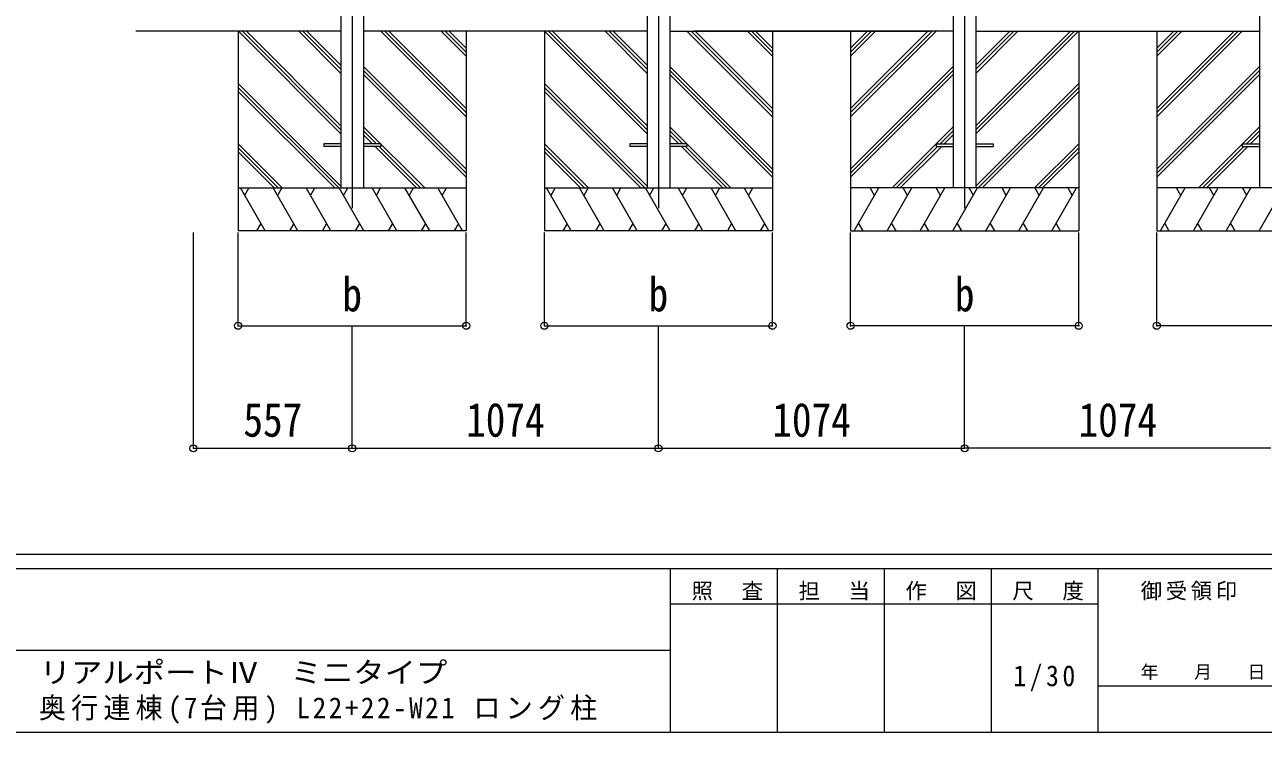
# Model space of a CAD drawing. Units: millimetres at full size. Extents: x -6988 to 7066, y -4877 to 4823.
# Drawn here: x 26 to 4370, y -4877 to -2395 of the extents above; entities that cross this region are included whole.
import ezdxf
from ezdxf.enums import TextEntityAlignment as Align

# ---------------------------------------------------------------- set-up
doc = ezdxf.new("R2010")
doc.units = ezdxf.units.MM
doc.header["$LTSCALE"] = 25
doc.header["$PDMODE"] = 32
doc.header["$PDSIZE"] = 25
for name, color, linetype, lineweight in [('0-0_0', 7, 'Continuous', 9), ('0-1_本体', 4, 'Continuous', 9), ('0-2_部品', 7, 'Continuous', 9), ('0-8_PARTS2', 2, 'Continuous', 9), ('0-A_寸法', 6, 'Continuous', 9), ('F-0_240', 7, 'Continuous', 9)]:
    doc.layers.add(name, color=color, linetype=linetype, lineweight=lineweight)
doc.styles.add('ＭＳ ゴシック', font='')
doc.styles.get('ＭＳ ゴシック').set_extended_font_data('MS Gothic')

msp = doc.modelspace()

# ---------------------------------------------------------------- linework, layer by layer
at = {"layer": '0-0_0'}
for p, q in [((1134.9, -2417.54), (415.29, -2417.54)), ((774.3, -2417.54), (774.3, -3117.54)), ((1134.9, -2777.4), (775.03, -2417.54)), ((1134.9, -2763.26), (789.18, -2417.54)), ((1134.9, -2749.12), (803.32, -2417.54)), ((1134.9, -2565.27), (987.17, -2417.54)), ((1134.9, -2551.13), (1001.31, -2417.54)), ((1134.9, -2536.99), (1015.45, -2417.54)), ((2208.9, -2417.54), (1213.9, -2417.54)), ((1574.3, -2717.32), (1274.51, -2417.54)), ((1574.3, -2703.18), (1288.65, -2417.54)), ((1574.3, -2689.04), (1302.8, -2417.54)), ((1574.3, -2505.19), (1486.64, -2417.54)), ((1574.3, -2491.05), (1500.79, -2417.54)), ((1574.3, -2476.91), (1514.93, -2417.54)), ((1574.3, -2417.54), (1574.3, -3117.54)), ((1848.3, -2417.54), (1848.3, -3117.54)), ((2208.9, -2777.4), (1849.03, -2417.54)), ((2208.9, -2763.26), (1863.18, -2417.54)), ((2208.9, -2749.12), (1877.32, -2417.54)), ((2208.9, -2565.27), (2061.17, -2417.54)), ((2208.9, -2551.13), (2075.31, -2417.54)), ((2208.9, -2536.99), (2089.45, -2417.54)), ((2287.9, -2417.54), (3198.98, -2417.54)), ((2648.3, -2717.32), (2348.51, -2417.54)), ((2648.3, -2703.18), (2362.65, -2417.54)), ((3282.7, -2417.54), (2371.62, -2417.54)), ((2648.3, -2689.04), (2376.8, -2417.54)), ((2648.3, -2505.19), (2560.64, -2417.54)), ((2648.3, -2491.05), (2574.79, -2417.54)), ((2648.3, -2476.91), (2588.93, -2417.54)), ((2648.3, -2417.54), (2648.3, -3117.54)), ((2922.3, -2417.54), (2922.3, -3117.54)), ((2922.3, -2689.04), (3193.8, -2417.54)), ((2922.3, -2703.18), (3207.94, -2417.54)), ((2922.3, -2717.32), (3222.09, -2417.54)), ((2922.3, -2476.91), (2981.67, -2417.54)), ((2922.3, -2491.05), (2995.81, -2417.54)), ((2922.3, -2505.19), (3009.95, -2417.54)), ((3361.7, -2417.54), (4356.7, -2417.54)), ((3361.7, -2777.4), (3721.56, -2417.54)), ((3361.7, -2749.12), (3693.28, -2417.54)), ((3361.7, -2763.26), (3707.42, -2417.54)), ((3361.7, -2565.27), (3509.43, -2417.54)), ((3361.7, -2551.13), (3495.29, -2417.54)), ((3361.7, -2536.99), (3481.15, -2417.54)), ((3722.3, -2417.54), (3722.3, -3117.54)), ((3996.3, -2417.54), (3996.3, -3117.54)), ((3996.3, -2689.04), (4267.8, -2417.54)), ((3996.3, -2703.18), (4281.94, -2417.54)), ((3996.3, -2717.32), (4296.09, -2417.54)), ((3996.3, -2476.91), (4055.67, -2417.54)), ((3996.3, -2491.05), (4069.81, -2417.54)), ((3996.3, -2505.19), (4083.95, -2417.54)), ((1574.3, -2901.17), (1213.9, -2540.78)), ((1574.3, -2915.31), (1213.9, -2554.92)), ((2648.3, -2901.17), (2287.9, -2540.78)), ((2648.3, -2915.31), (2287.9, -2554.92)), ((2922.3, -2901.17), (3282.7, -2540.78)), ((2922.3, -2915.31), (3282.7, -2554.92)), ((3996.3, -2901.17), (4356.7, -2540.78)), ((3996.3, -2915.31), (4356.7, -2554.92)), ((1134.9, -2961.25), (774.3, -2600.65)), ((1574.3, -2929.46), (1213.9, -2569.06)), ((2208.9, -2961.25), (1848.3, -2600.65)), ((2648.3, -2929.46), (2287.9, -2569.06)), ((2922.3, -2929.46), (3282.7, -2569.06)), ((3361.7, -2961.25), (3722.3, -2600.65)), ((3996.3, -2929.46), (4356.7, -2569.06)), ((1127.05, -2967.54), (774.3, -2614.79)), ((1112.9, -2967.54), (774.3, -2628.93)), ((2201.05, -2967.54), (1848.3, -2614.79)), ((2186.9, -2967.54), (1848.3, -2628.93)), ((3369.55, -2967.54), (3722.3, -2614.79)), ((3383.69, -2967.54), (3722.3, -2628.93)), ((1428.53, -2967.54), (1213.9, -2752.91)), ((1259.89, -2813.04), (1213.9, -2767.05)), ((2502.53, -2967.54), (2287.9, -2752.91)), ((2333.89, -2813.04), (2287.9, -2767.05)), ((3068.06, -2967.54), (3282.7, -2752.91)), ((3236.71, -2813.04), (3282.7, -2767.05)), ((4142.06, -2967.54), (4356.7, -2752.91)), ((4310.71, -2813.04), (4356.7, -2767.05)), ((929.06, -2967.54), (774.3, -2812.78)), ((1245.75, -2813.04), (1213.9, -2781.19)), ((1400.25, -2967.54), (1254.75, -2822.04)), ((1414.39, -2967.54), (1268.89, -2822.04)), ((2003.06, -2967.54), (1848.3, -2812.78)), ((2319.75, -2813.04), (2287.9, -2781.19)), ((2474.25, -2967.54), (2328.75, -2822.04)), ((2488.39, -2967.54), (2342.89, -2822.04)), ((3082.21, -2967.54), (3227.71, -2822.04)), ((3096.35, -2967.54), (3241.85, -2822.04)), ((3250.85, -2813.04), (3282.7, -2781.19)), ((3567.54, -2967.54), (3722.3, -2812.78)), ((4156.21, -2967.54), (4301.71, -2822.04)), ((4170.35, -2967.54), (4315.85, -2822.04)), ((4324.85, -2813.04), (4356.7, -2781.19)), ((914.92, -2967.54), (774.3, -2826.92)), ((900.77, -2967.54), (774.3, -2841.07)), ((1988.92, -2967.54), (1848.3, -2826.92)), ((1974.77, -2967.54), (1848.3, -2841.07)), ((3581.68, -2967.54), (3722.3, -2826.92)), ((3595.82, -2967.54), (3722.3, -2841.07)), ((774.3, -2967.54), (1574.3, -2967.54)), ((868.77, -3117.54), (782.17, -2967.54)), ((812.17, -2967.54), (797.17, -2993.52)), ((984.24, -3117.54), (897.64, -2967.54)), ((927.64, -2967.54), (912.64, -2993.52)), ((1099.71, -3117.54), (1013.11, -2967.54)), ((1028.11, -2993.52), (1043.11, -2967.54)), ((1215.18, -3117.54), (1128.58, -2967.54)), ((1143.58, -2993.52), (1158.58, -2967.54)), ((1330.65, -3117.54), (1244.05, -2967.54)), ((1259.05, -2993.52), (1274.05, -2967.54)), ((1446.12, -3117.54), (1359.52, -2967.54)), ((1374.52, -2993.52), (1389.52, -2967.54)), ((1561.59, -3117.54), (1474.99, -2967.54)), ((1489.99, -2993.52), (1504.99, -2967.54)), ((1848.3, -2967.54), (2648.3, -2967.54)), ((1942.77, -3117.54), (1856.17, -2967.54)), ((1886.17, -2967.54), (1871.17, -2993.52)), ((2058.24, -3117.54), (1971.64, -2967.54)), ((2001.64, -2967.54), (1986.64, -2993.52)), ((2173.71, -3117.54), (2087.11, -2967.54)), ((2102.11, -2993.52), (2117.11, -2967.54)), ((2289.18, -3117.54), (2202.58, -2967.54)), ((2217.58, -2993.52), (2232.58, -2967.54)), ((2404.65, -3117.54), (2318.05, -2967.54)), ((2333.05, -2993.52), (2348.05, -2967.54)), ((2520.12, -3117.54), (2433.52, -2967.54)), ((2448.52, -2993.52), (2463.52, -2967.54)), ((2635.59, -3117.54), (2548.99, -2967.54)), ((2563.99, -2993.52), (2578.99, -2967.54)), ((3722.3, -2967.54), (2922.3, -2967.54)), ((2935, -3117.54), (3021.61, -2967.54)), ((3006.6, -2993.52), (2991.6, -2967.54)), ((3050.47, -3117.54), (3137.08, -2967.54)), ((3122.07, -2993.52), (3107.07, -2967.54)), ((3165.94, -3117.54), (3252.55, -2967.54)), ((3237.54, -2993.52), (3222.54, -2967.54)), ((3281.41, -3117.54), (3368.02, -2967.54)), ((3353.02, -2993.52), (3338.01, -2967.54)), ((3396.88, -3117.54), (3483.49, -2967.54)), ((3468.49, -2993.52), (3453.48, -2967.54)), ((3512.35, -3117.54), (3598.96, -2967.54)), ((3568.96, -2967.54), (3583.96, -2993.52)), ((3627.82, -3117.54), (3714.43, -2967.54)), ((3684.43, -2967.54), (3699.43, -2993.52)), ((4796.3, -2967.54), (3996.3, -2967.54)), ((4009, -3117.54), (4095.61, -2967.54)), ((4080.6, -2993.52), (4065.6, -2967.54)), ((4124.47, -3117.54), (4211.08, -2967.54)), ((4196.07, -2993.52), (4181.07, -2967.54)), ((4239.94, -3117.54), (4326.55, -2967.54)), ((4311.54, -2993.52), (4296.54, -2967.54)), ((4355.41, -3117.54), (4442.02, -2967.54)), ((1574.3, -3117.54), (774.3, -3117.54)), ((853.78, -3091.56), (838.78, -3117.54)), ((969.25, -3091.56), (954.25, -3117.54)), ((1084.72, -3091.56), (1069.72, -3117.54)), ((1200.18, -3091.56), (1185.19, -3117.54)), ((1315.65, -3091.56), (1300.66, -3117.54)), ((1431.13, -3091.56), (1416.13, -3117.54)), ((1546.6, -3091.56), (1531.6, -3117.54)), ((2648.3, -3117.54), (1848.3, -3117.54)), ((1927.78, -3091.56), (1912.78, -3117.54)), ((2043.25, -3091.56), (2028.25, -3117.54)), ((2158.72, -3091.56), (2143.72, -3117.54)), ((2274.18, -3091.56), (2259.19, -3117.54)), ((2389.65, -3091.56), (2374.66, -3117.54)), ((2505.13, -3091.56), (2490.13, -3117.54)), ((2620.6, -3091.56), (2605.6, -3117.54)), ((2922.3, -3117.54), (3722.3, -3117.54)), ((2950, -3091.56), (2965, -3117.54)), ((3065.47, -3091.56), (3080.47, -3117.54)), ((3180.94, -3091.56), (3195.94, -3117.54)), ((3296.41, -3091.56), (3311.41, -3117.54)), ((3411.88, -3091.56), (3426.88, -3117.54)), ((3527.35, -3091.56), (3542.35, -3117.54)), ((3642.82, -3091.56), (3657.82, -3117.54)), ((3996.3, -3117.54), (4796.3, -3117.54)), ((4024, -3091.56), (4039, -3117.54)), ((4139.47, -3091.56), (4154.47, -3117.54)), ((4254.94, -3091.56), (4269.94, -3117.54))]:
    msp.add_line(p, q, dxfattribs=at)
at = {"layer": '0-1_本体'}
for p, q in [((1134.9, -2242.54), (1134.9, -2967.54)), ((1213.9, -2242.54), (1213.9, -2967.54)), ((2208.9, -2242.54), (2208.9, -2967.54)), ((2287.9, -2242.54), (2287.9, -2967.54)), ((3282.7, -2242.54), (3282.7, -2967.54)), ((3361.7, -2242.54), (3361.7, -2967.54)), ((4356.7, -2242.54), (4356.7, -2967.54))]:
    msp.add_line(p, q, dxfattribs=at)
at = {"layer": '0-2_部品', "color": 4}
for p, q in [((1074.3, -2813.04), (1074.3, -2822.04)), ((1134.9, -2813.04), (1074.3, -2813.04)), ((1134.9, -2822.04), (1074.3, -2822.04)), ((1274.3, -2813.04), (1213.9, -2813.04)), ((1274.3, -2822.04), (1213.9, -2822.04)), ((1274.3, -2813.04), (1274.3, -2822.04)), ((2208.9, -2813.04), (2148.3, -2813.04)), ((2148.3, -2813.04), (2148.3, -2822.04)), ((2208.9, -2822.04), (2148.3, -2822.04)), ((2348.3, -2813.04), (2287.9, -2813.04)), ((2348.3, -2822.04), (2287.9, -2822.04)), ((2348.3, -2813.04), (2348.3, -2822.04)), ((3222.3, -2813.04), (3282.7, -2813.04)), ((3222.3, -2813.04), (3222.3, -2822.04)), ((3222.3, -2822.04), (3282.7, -2822.04)), ((3361.7, -2813.04), (3422.3, -2813.04)), ((3361.7, -2822.04), (3422.3, -2822.04)), ((3422.3, -2813.04), (3422.3, -2822.04)), ((4296.3, -2813.04), (4296.3, -2822.04)), ((4296.3, -2813.04), (4356.7, -2813.04)), ((4296.3, -2822.04), (4356.7, -2822.04))]:
    msp.add_line(p, q, dxfattribs=at)
at = {"layer": '0-8_PARTS2'}
for p, q in [((1174.4, 624.63), (1174.4, -3038.83)), ((2248.4, 624.63), (2248.4, -3038.83)), ((3322.2, 624.63), (3322.2, -3038.83))]:
    msp.add_line(p, q, dxfattribs=at)
at = {"layer": '0-A_寸法'}
for p, q in [((617.3, -3881), (617.3, -3123.4)), ((774.3, -3450.86), (774.3, -3123.4)), ((1574.3, -3450.86), (1574.3, -3123.4)), ((1848.3, -3450.86), (1848.3, -3123.4)), ((2648.3, -3450.86), (2648.3, -3123.4)), ((2922.3, -3450.86), (2922.3, -3123.4)), ((3722.3, -3450.86), (3722.3, -3123.4)), ((3996.3, -3450.86), (3996.3, -3123.4)), ((774.3, -3450.86), (1574.3, -3450.86)), ((1174.3, -3881), (1174.3, -3450.86)), ((1848.3, -3450.86), (2648.3, -3450.86)), ((2248.3, -3881), (2248.3, -3450.86)), ((3722.3, -3450.86), (2922.3, -3450.86)), ((3322.3, -3881), (3322.3, -3450.86)), ((4796.3, -3450.86), (3996.3, -3450.86)), ((617.3, -3881), (1174.3, -3881)), ((1174.3, -3881), (2248.3, -3881)), ((2248.3, -3881), (3322.3, -3881)), ((4396.3, -3881), (3322.3, -3881))]:
    msp.add_line(p, q, dxfattribs=at)
for p in [(774.3, -3450.86), (1574.3, -3450.86), (1848.3, -3450.86), (2648.3, -3450.86), (2922.3, -3450.86), (3722.3, -3450.86), (3996.3, -3450.86), (617.3, -3881), (1174.3, -3881), (2248.3, -3881), (3322.3, -3881)]:
    msp.add_point(p, dxfattribs=at)
at = {"layer": 'F-0_240', "color": 5}
for p, q in [((-6987.88, -4252.21), (6712.12, -4252.21)), ((-6987.88, -4302.21), (4489.82, -4302.21)), ((2289.82, -4302.21), (2289.82, -4877.21)), ((2664.82, -4302.21), (2664.82, -4877.21)), ((3039.82, -4302.21), (3039.82, -4877.21)), ((3414.82, -4302.21), (3414.82, -4877.21)), ((3789.82, -4302.21), (3789.82, -4877.21)), ((2289.82, -4427.21), (3789.82, -4427.21)), ((-2835.18, -4589.71), (2289.82, -4589.71)), ((3789.82, -4714.71), (4489.82, -4714.71)), ((-6987.88, -4877.21), (6712.12, -4877.21))]:
    msp.add_line(p, q, dxfattribs=at)

# ---------------------------------------------------------------- texts
at = {"layer": '0-A_寸法', "color": 7, "style": 'ＭＳ ゴシック', "width": 0.85}
for s, p in [('b', (1139.92, -3435.86)), ('b', (2213.92, -3435.86)), ('b', (3287.92, -3435.86)), ('557', (792.67, -3876)), ('1074', (1573.8, -3876)), ('1074', (2647.8, -3876)), ('1074', (3721.8, -3876))]:
    msp.add_text(s, height=119.1, dxfattribs=at).set_placement(p, align=Align.BOTTOM_LEFT)
at = {"layer": 'F-0_240', "style": 'ＭＳ ゴシック', "width": 1.1}
msp.add_text('リアルポートⅣ\u3000ミニタイプ', height=73.31, dxfattribs=at).set_placement((78.1, -4725.87), align=Align.BOTTOM_LEFT)
at = {"layer": 'F-0_240', "style": 'ＭＳ ゴシック'}
msp.add_text('年\u3000\u3000月\u3000\u3000日', height=45.82, dxfattribs=at).set_placement((3939.83, -4702.21), align=Align.BOTTOM_LEFT)
at = {"layer": 'F-0_240', "attachment_point": 7, "style": 'ＭＳ ゴシック'}
for s, insert, char_height in [('\\T1.17;照\u3000査', (2364.83, -4414.71), 54.99), ('\\T1.17;担\u3000当', (2739.83, -4414.71), 54.99), ('\\T1.17;作\u3000図', (3114.82, -4414.71), 54.99), ('\\T1.17;尺\u3000度', (3489.83, -4414.71), 54.99), ('\\T1.17;御受領印', (3939.82, -4414.71), 54.99), ('\\T1.28;\\W0.9;1/30', (3492.95, -4733.46), 73.31), ('\\T1.19;\\W0.95;奥行連棟(7台用)\\~L22+22-W21\\~ロング柱', (75.55, -4847.54), 73.31)]:
    msp.add_mtext(s, dxfattribs=dict(at, insert=insert, char_height=char_height))

doc.saveas('drawing.dxf')
